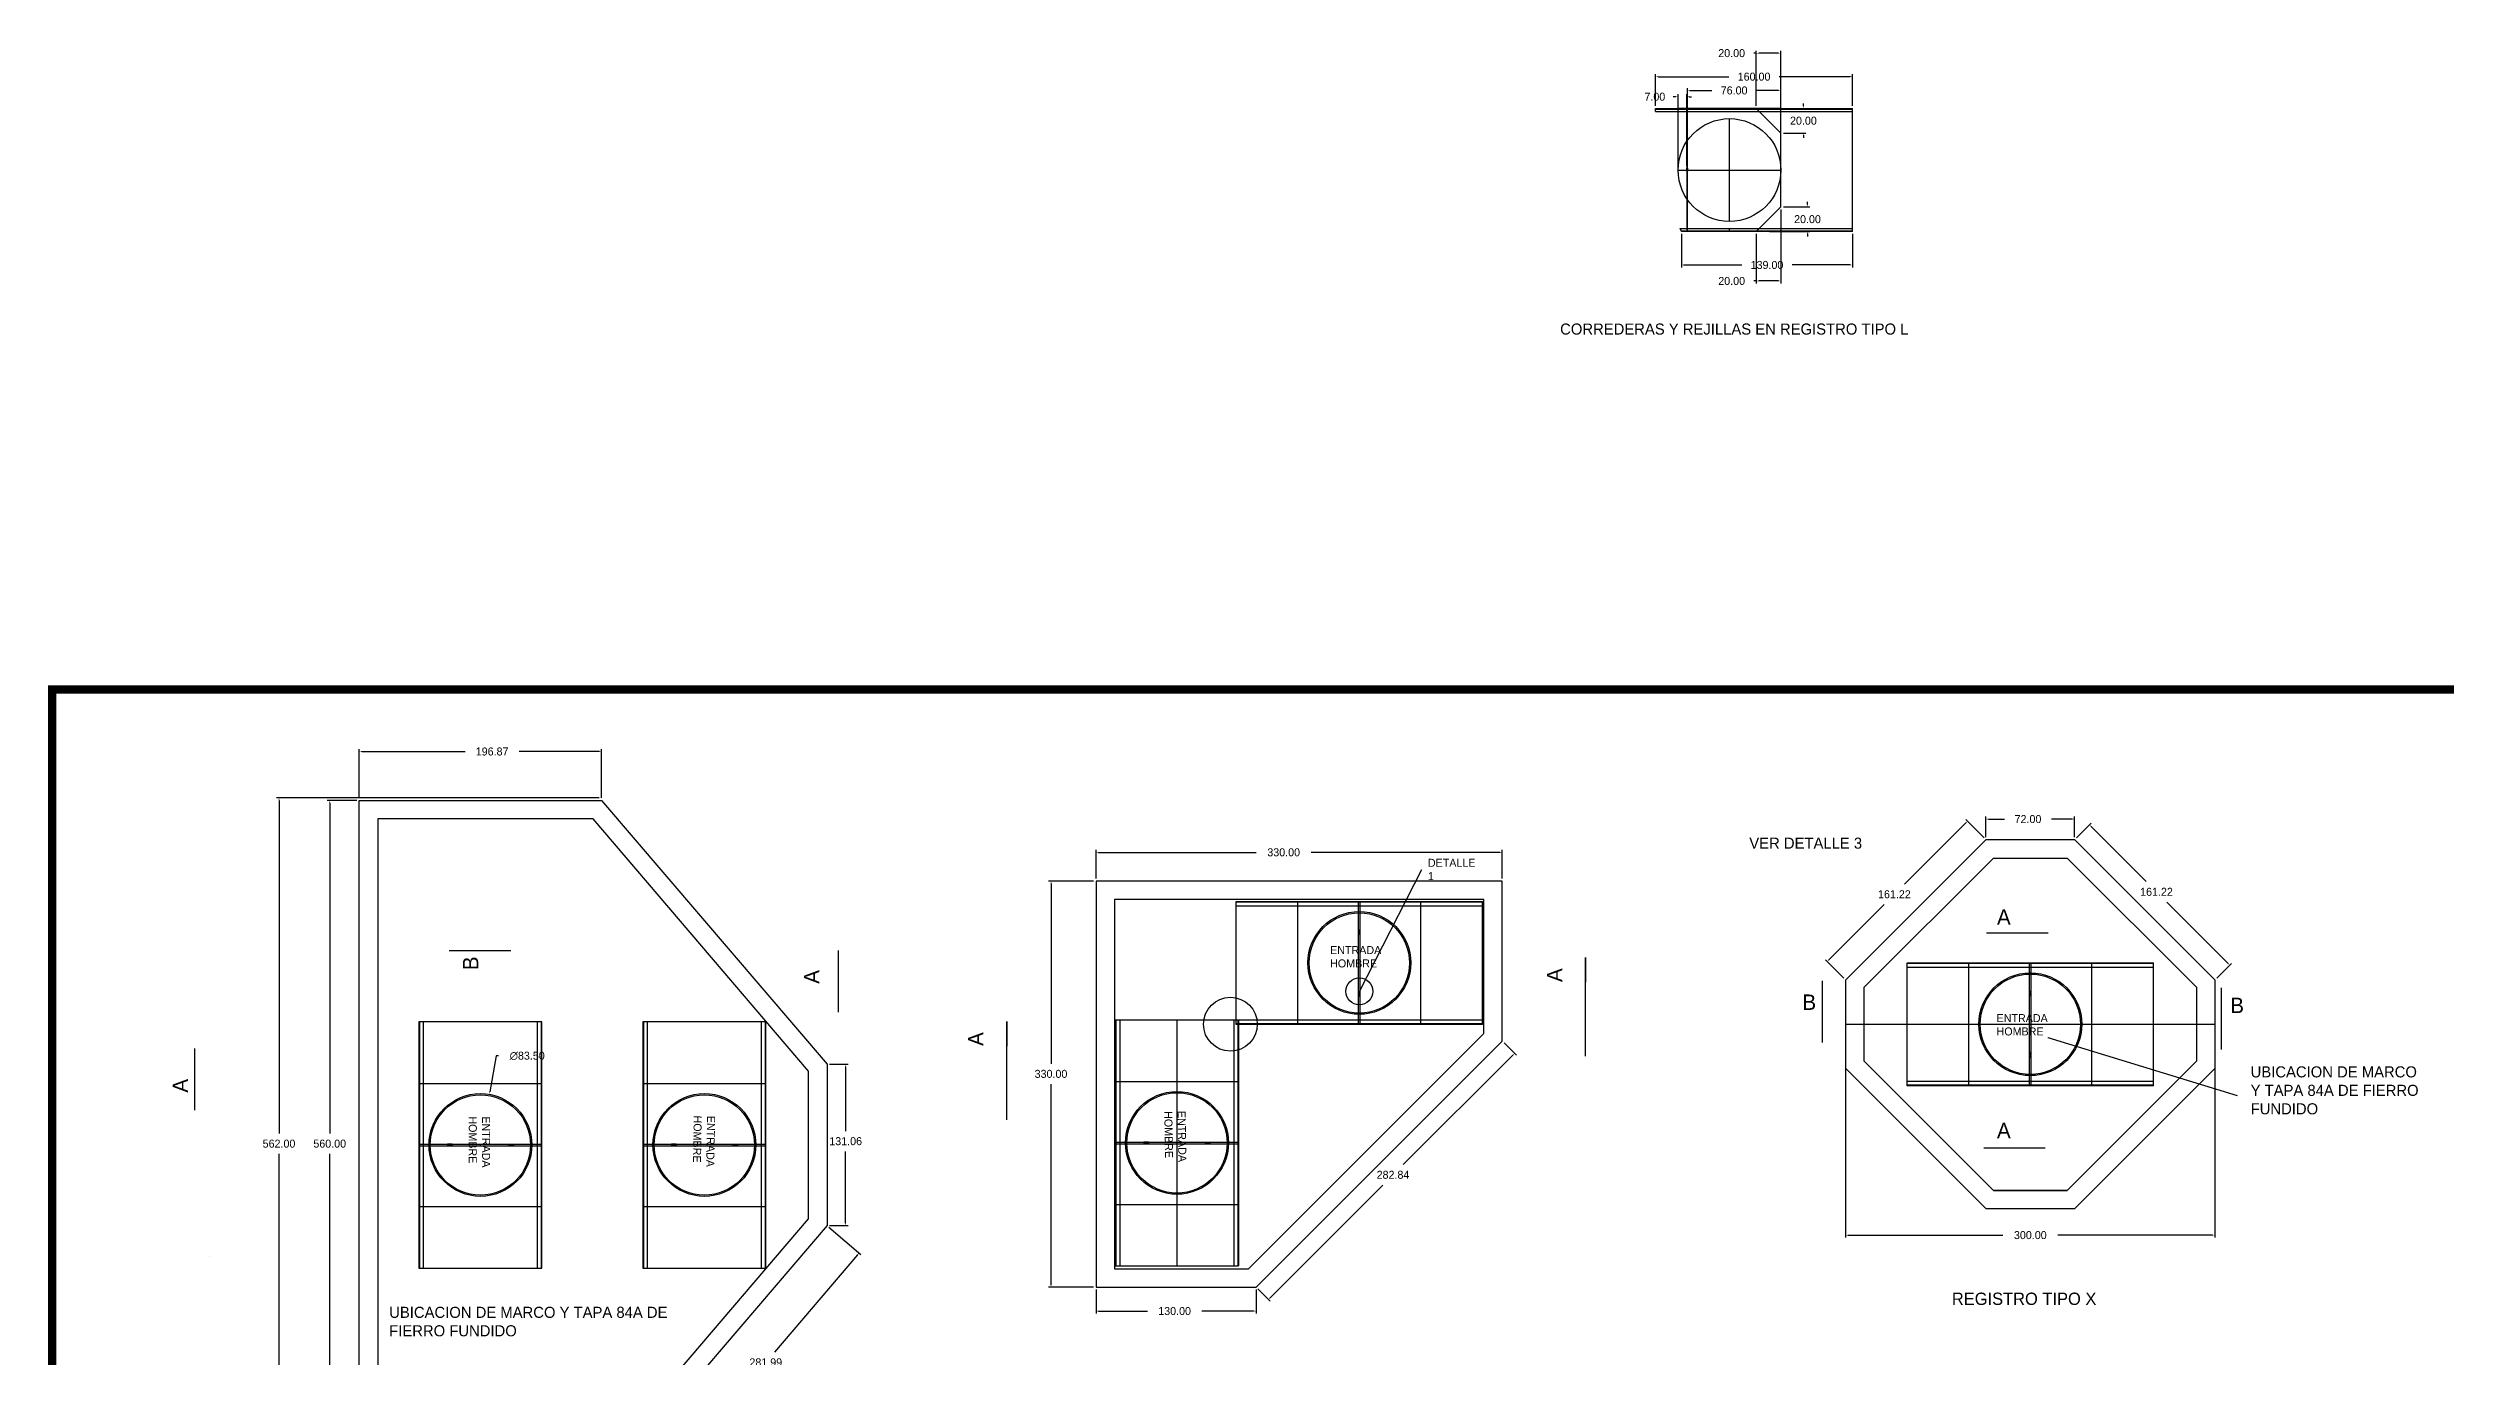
# Model space of a CAD drawing. Header units: centimetres. Extents: x 97 to 420531, y -2964 to 2316.
# Drawn here: x 97 to 2044, y 1253 to 2316 of the extents above; entities that cross this region are included whole.
import ezdxf

# ---------------------------------------------------------------- set-up
doc = ezdxf.new("R2010")
doc.units = ezdxf.units.CM
doc.header["$LTSCALE"] = 10
doc.header["$MEASUREMENT"] = 0
doc.layers.get('0').update_dxf_attribs({"linetype": 'CONTINUOUS'})
doc.layers.get('DEFPOINTS').update_dxf_attribs({"color": 2, "linetype": 'CONTINUOUS'})
for name, color, linetype in [('acero', 7, 'CONTINUOUS'), ('Dimensiones', 7, 'CONTINUOUS'), ('Ductos', 30, 'CONTINUOUS'), ('MARCO', 7, 'CONTINUOUS'), ('MUROS', 3, 'CONTINUOUS'), ('REGISTRO', 1, 'CONTINUOUS'), ('TEXTOS', 7, 'CONTINUOUS')]:
    doc.layers.add(name, color=color, linetype=linetype)
doc.styles.get("Standard").update_dxf_attribs({"font": ''})
doc.styles.get('Standard').set_extended_font_data('Zurich Ex BT')
doc.dimstyles.get("Standard").update_dxf_attribs({"dimtxt": 6.5, "dimasz": 2, "dimexe": 2, "dimexo": 2, "dimgap": 5, "dimtad": 0, "dimtih": 1, "dimtoh": 1, "dimzin": 0, "dimdsep": 46, "dimtxsty": 'Standard', "dimcen": 0.09, "dimclrt": 256, "dimadec": 0, "dimazin": 0, "dimtfac": 1, "dimtofl": 0, "dimtmove": 0, "dimatfit": 3, "dimfxl": 0, "dimtolj": 1, "dimtzin": 0, "dimarcsym": 0})

# ---------------------------------------------------------------- blocks, each defined once
blk = doc.blocks.new('*D2')
at = {"layer": 'DEFPOINTS', "color": 0}
for p in [(1562.5, 2292.8), (1402.5, 2267), (1562.5, 2267)]:
    blk.add_point(p, dxfattribs=at)
at = {"layer": 'Dimensiones', "color": 0, "lineweight": -2}
for p, q in [((1402.5, 2269), (1402.5, 2294.8)), ((1404.5, 2292.8), (1462.1, 2292.8)), ((1560.5, 2292.8), (1503, 2292.8)), ((1562.5, 2269), (1562.5, 2294.8))]:
    blk.add_line(p, q, dxfattribs=at)
at = {"layer": 'Dimensiones', "color": 0}
for points in [[(1404.5, 2293.1), (1404.5, 2292.4), (1402.5, 2292.8)], [(1560.5, 2293.1), (1560.5, 2292.4), (1562.5, 2292.8)]]:
    blk.add_solid(points, dxfattribs=at)
at = {"layer": 'Dimensiones', "insert": (1482.5, 2292.8), "char_height": 6.5, "attachment_point": 5}
blk.add_mtext('\\A1;160.00', dxfattribs=at)
blk = doc.blocks.new('*D3')
at = {"layer": 'DEFPOINTS', "color": 0}
for p in [(1504.3, 2267), (1522.6, 2267), (1504.3, 2247)]:
    blk.add_point(p, dxfattribs=at)
at = {"layer": 'Dimensiones', "color": 0, "lineweight": -2}
for p, q in [((1506.3, 2267), (1524.6, 2267)), ((1522.6, 2269), (1522.6, 2271)), ((1506.3, 2247), (1524.6, 2247)), ((1522.6, 2245), (1522.6, 2243))]:
    blk.add_line(p, q, dxfattribs=at)
at = {"layer": 'Dimensiones', "color": 0}
for points in [[(1522.3, 2269), (1523, 2269), (1522.6, 2267)], [(1522.3, 2245), (1523, 2245), (1522.6, 2247)]]:
    blk.add_solid(points, dxfattribs=at)
at = {"layer": 'Dimensiones', "insert": (1522.6, 2257), "char_height": 6.5, "attachment_point": 5}
blk.add_mtext('\\A1;20.00', dxfattribs=at)
blk = doc.blocks.new('*D4')
at = {"layer": 'DEFPOINTS', "color": 0}
for p in [(1504.3, 2187), (1493, 2167), (1525.9, 2167)]:
    blk.add_point(p, dxfattribs=at)
at = {"layer": 'Dimensiones', "color": 0, "lineweight": -2}
for p, q in [((1506.3, 2187), (1527.9, 2187)), ((1525.9, 2189), (1525.9, 2191)), ((1495, 2167), (1527.9, 2167)), ((1525.9, 2165), (1525.9, 2163))]:
    blk.add_line(p, q, dxfattribs=at)
at = {"layer": 'Dimensiones', "color": 0}
for points in [[(1525.5, 2189), (1526.2, 2189), (1525.9, 2187)], [(1525.5, 2165), (1526.2, 2165), (1525.9, 2167)]]:
    blk.add_solid(points, dxfattribs=at)
at = {"layer": 'Dimensiones', "insert": (1525.9, 2177), "char_height": 6.5, "attachment_point": 5}
blk.add_mtext('\\A1;20.00', dxfattribs=at)
blk = doc.blocks.new('*D5')
at = {"layer": 'DEFPOINTS', "color": 0}
for p in [(1423.5, 2167), (1562.5, 2167), (1562.5, 2139.8)]:
    blk.add_point(p, dxfattribs=at)
at = {"layer": 'Dimensiones', "color": 0, "lineweight": -2}
for p, q in [((1423.5, 2165), (1423.5, 2137.8)), ((1562.5, 2165), (1562.5, 2137.8)), ((1425.5, 2139.8), (1472.6, 2139.8)), ((1560.5, 2139.8), (1513.5, 2139.8))]:
    blk.add_line(p, q, dxfattribs=at)
at = {"layer": 'Dimensiones', "color": 0}
for points in [[(1425.5, 2140.1), (1425.5, 2139.5), (1423.5, 2139.8)], [(1560.5, 2140.1), (1560.5, 2139.5), (1562.5, 2139.8)]]:
    blk.add_solid(points, dxfattribs=at)
at = {"layer": 'Dimensiones', "insert": (1493, 2139.8), "char_height": 6.5, "attachment_point": 5}
blk.add_mtext('\\A1;139.00', dxfattribs=at)
blk = doc.blocks.new('*D6')
at = {"layer": 'DEFPOINTS', "color": 0}
for p in [(1504.3, 2187), (1484.3, 2167), (1484.3, 2126.8)]:
    blk.add_point(p, dxfattribs=at)
at = {"layer": 'Dimensiones', "color": 0, "lineweight": -2}
for p, q in [((1504.3, 2185), (1504.3, 2124.8)), ((1484.3, 2165), (1484.3, 2124.8)), ((1484.3, 2126.8), (1482.3, 2126.8)), ((1502.3, 2126.8), (1486.3, 2126.8))]:
    blk.add_line(p, q, dxfattribs=at)
at = {"layer": 'Dimensiones', "color": 0}
for points in [[(1486.3, 2127.1), (1486.3, 2126.5), (1484.3, 2126.8)], [(1502.3, 2127.1), (1502.3, 2126.5), (1504.3, 2126.8)]]:
    blk.add_solid(points, dxfattribs=at)
at = {"layer": 'Dimensiones', "insert": (1464.3, 2126.8), "char_height": 6.5, "attachment_point": 5}
blk.add_mtext('\\A1;20.00', dxfattribs=at)
blk = doc.blocks.new('*D7')
at = {"layer": 'DEFPOINTS', "color": 0}
for p in [(1428.3, 2281.6), (1428.3, 2217), (1504.3, 2217)]:
    blk.add_point(p, dxfattribs=at)
at = {"layer": 'Dimensiones', "color": 0, "lineweight": -2}
for p, q in [((1428.3, 2219), (1428.3, 2283.6)), ((1430.3, 2281.6), (1448.3, 2281.6)), ((1502.3, 2281.6), (1484.3, 2281.6)), ((1504.3, 2219), (1504.3, 2283.6))]:
    blk.add_line(p, q, dxfattribs=at)
at = {"layer": 'Dimensiones', "color": 0}
for points in [[(1430.3, 2281.9), (1430.3, 2281.3), (1428.3, 2281.6)], [(1502.3, 2281.9), (1502.3, 2281.3), (1504.3, 2281.6)]]:
    blk.add_solid(points, dxfattribs=at)
at = {"layer": 'Dimensiones', "insert": (1466.3, 2281.6), "char_height": 6.5, "attachment_point": 5}
blk.add_mtext('\\A1;76.00', dxfattribs=at)
blk = doc.blocks.new('*D8')
at = {"layer": 'DEFPOINTS', "color": 0}
for p in [(1420.8, 2276.5), (1420.8, 2217), (1427.8, 2218.5)]:
    blk.add_point(p, dxfattribs=at)
at = {"layer": 'Dimensiones', "color": 0, "lineweight": -2}
for p, q in [((1420.8, 2219), (1420.8, 2278.5)), ((1427.8, 2220.5), (1427.8, 2278.5)), ((1418.8, 2276.5), (1416.8, 2276.5)), ((1429.8, 2276.5), (1431.8, 2276.5))]:
    blk.add_line(p, q, dxfattribs=at)
at = {"layer": 'Dimensiones', "color": 0}
for points in [[(1418.8, 2276.8), (1418.8, 2276.1), (1420.8, 2276.5)], [(1429.8, 2276.8), (1429.8, 2276.1), (1427.8, 2276.5)]]:
    blk.add_solid(points, dxfattribs=at)
at = {"layer": 'Dimensiones', "insert": (1401.9, 2276.5), "char_height": 6.5, "attachment_point": 5}
blk.add_mtext('\\A1;7.00', dxfattribs=at)
blk = doc.blocks.new('*D9')
at = {"layer": 'DEFPOINTS', "color": 0}
for p in [(1484.3, 2311.9), (1484.3, 2267), (1504.3, 2247)]:
    blk.add_point(p, dxfattribs=at)
at = {"layer": 'Dimensiones', "color": 0, "lineweight": -2}
for p, q in [((1484.3, 2311.9), (1482.3, 2311.9)), ((1484.3, 2269), (1484.3, 2313.9)), ((1502.3, 2311.9), (1486.3, 2311.9)), ((1504.3, 2249), (1504.3, 2313.9))]:
    blk.add_line(p, q, dxfattribs=at)
at = {"layer": 'Dimensiones', "color": 0}
for points in [[(1486.3, 2312.2), (1486.3, 2311.6), (1484.3, 2311.9)], [(1502.3, 2312.2), (1502.3, 2311.6), (1504.3, 2311.9)]]:
    blk.add_solid(points, dxfattribs=at)
at = {"layer": 'Dimensiones', "insert": (1464.3, 2311.9), "char_height": 6.5, "attachment_point": 5}
blk.add_mtext('\\A1;20.00', dxfattribs=at)
blk = doc.blocks.new('*D20')
at = {"layer": 'DEFPOINTS', "color": 0}
for p in [(546.3, 1744.5), (349.5, 1704.8), (546.3, 1704.8)]:
    blk.add_point(p, dxfattribs=at)
at = {"layer": 'Dimensiones', "color": 0, "lineweight": -2}
for p, q in [((349.5, 1706.8), (349.5, 1746.5)), ((351.5, 1744.5), (435.6, 1744.5)), ((544.3, 1744.5), (479.3, 1744.5)), ((546.3, 1706.8), (546.3, 1746.5))]:
    blk.add_line(p, q, dxfattribs=at)
at = {"layer": 'Dimensiones', "color": 0}
for points in [[(351.5, 1744.9), (351.5, 1744.2), (349.5, 1744.5)], [(544.3, 1744.9), (544.3, 1744.2), (546.3, 1744.5)]]:
    blk.add_solid(points, dxfattribs=at)
at = {"layer": 'Dimensiones', "insert": (457.4, 1744.5), "char_height": 6.5, "attachment_point": 5}
blk.add_mtext('\\A1;196.87', dxfattribs=at)
blk = doc.blocks.new('*D21')
at = {"layer": 'DEFPOINTS', "color": 0}
for p in [(349.5, 1704.8), (325.5, 1144.8), (349.5, 1144.8)]:
    blk.add_point(p, dxfattribs=at)
at = {"layer": 'Dimensiones', "color": 0, "lineweight": -2}
for p, q in [((347.5, 1704.8), (323.5, 1704.8)), ((325.5, 1702.8), (325.5, 1434.3)), ((325.5, 1146.8), (325.5, 1417.6)), ((347.5, 1144.8), (323.5, 1144.8))]:
    blk.add_line(p, q, dxfattribs=at)
at = {"layer": 'Dimensiones', "color": 0}
for points in [[(325.2, 1702.8), (325.9, 1702.8), (325.5, 1704.8)], [(325.2, 1146.8), (325.9, 1146.8), (325.5, 1144.8)]]:
    blk.add_solid(points, dxfattribs=at)
at = {"layer": 'Dimensiones', "insert": (325.5, 1425.9), "char_height": 6.5, "attachment_point": 5}
blk.add_mtext('\\A1;560.00', dxfattribs=at)
blk = doc.blocks.new('*D23')
at = {"layer": 'DEFPOINTS', "color": 0}
for p in [(729.5, 1359.3), (546.4, 1144.8), (572.4, 1122.6)]:
    blk.add_point(p, dxfattribs=at)
at = {"layer": 'Dimensiones', "color": 0, "lineweight": -2}
for p, q in [((731, 1358), (757, 1335.8)), ((754.2, 1335.6), (686.8, 1256.5)), ((573.7, 1124.1), (672.6, 1239.9)), ((547.9, 1143.5), (574, 1121.3))]:
    blk.add_line(p, q, dxfattribs=at)
at = {"layer": 'Dimensiones', "color": 0}
for points in [[(754, 1335.8), (754.5, 1335.3), (755.5, 1337.1)], [(573.5, 1124.3), (574, 1123.9), (572.4, 1122.6)]]:
    blk.add_solid(points, dxfattribs=at)
at = {"layer": 'Dimensiones', "insert": (679.7, 1248.2), "char_height": 6.5, "attachment_point": 5}
blk.add_mtext('\\A1;281.99', dxfattribs=at)
blk = doc.blocks.new('*D24')
at = {"layer": 'DEFPOINTS', "color": 0}
for p in [(729.5, 1490.4), (729.5, 1359.3), (744.6, 1359.3)]:
    blk.add_point(p, dxfattribs=at)
at = {"layer": 'Dimensiones', "color": 0, "lineweight": -2}
for p, q in [((731.5, 1490.4), (746.6, 1490.4)), ((744.6, 1488.4), (744.6, 1436.2)), ((744.6, 1361.3), (744.6, 1419.6)), ((731.5, 1359.3), (746.6, 1359.3))]:
    blk.add_line(p, q, dxfattribs=at)
at = {"layer": 'Dimensiones', "color": 0}
for points in [[(744.3, 1488.4), (744.9, 1488.4), (744.6, 1490.4)], [(744.3, 1361.3), (744.9, 1361.3), (744.6, 1359.3)]]:
    blk.add_solid(points, dxfattribs=at)
at = {"layer": 'Dimensiones', "insert": (744.6, 1427.9), "char_height": 6.5, "attachment_point": 5}
blk.add_mtext('\\A1;131.06', dxfattribs=at)
blk = doc.blocks.new('*D25')
at = {"layer": 'DEFPOINTS', "color": 0}
for p in [(1278, 1662.6), (948, 1639.3), (1278, 1639.3)]:
    blk.add_point(p, dxfattribs=at)
at = {"layer": 'Dimensiones', "color": 0, "lineweight": -2}
for p, q in [((948, 1641.3), (948, 1664.6)), ((950, 1662.6), (1078, 1662.6)), ((1276, 1662.6), (1122.8, 1662.6)), ((1278, 1641.3), (1278, 1664.6))]:
    blk.add_line(p, q, dxfattribs=at)
at = {"layer": 'Dimensiones', "color": 0}
for points in [[(950, 1662.9), (950, 1662.2), (948, 1662.6)], [(1276, 1662.9), (1276, 1662.2), (1278, 1662.6)]]:
    blk.add_solid(points, dxfattribs=at)
at = {"layer": 'Dimensiones', "insert": (1100.4, 1662.6), "char_height": 6.5, "attachment_point": 5}
blk.add_mtext('\\A1;330.00', dxfattribs=at)
blk = doc.blocks.new('*D26')
at = {"layer": 'DEFPOINTS', "color": 0}
for p in [(948, 1639.3), (911.4, 1309.3), (948, 1309.3)]:
    blk.add_point(p, dxfattribs=at)
at = {"layer": 'Dimensiones', "color": 0, "lineweight": -2}
for p, q in [((946, 1639.3), (909.4, 1639.3)), ((911.4, 1637.3), (911.4, 1490.9)), ((911.4, 1311.3), (911.4, 1474.3)), ((946, 1309.3), (909.4, 1309.3))]:
    blk.add_line(p, q, dxfattribs=at)
at = {"layer": 'Dimensiones', "color": 0}
for points in [[(911.1, 1637.3), (911.7, 1637.3), (911.4, 1639.3)], [(911.1, 1311.3), (911.7, 1311.3), (911.4, 1309.3)]]:
    blk.add_solid(points, dxfattribs=at)
at = {"layer": 'Dimensiones', "insert": (911.4, 1482.6), "char_height": 6.5, "attachment_point": 5}
blk.add_mtext('\\A1;330.00', dxfattribs=at)
blk = doc.blocks.new('*D27')
at = {"layer": 'DEFPOINTS', "color": 0}
for p in [(1278, 1509.3), (1078, 1309.3), (1088, 1299.3)]:
    blk.add_point(p, dxfattribs=at)
at = {"layer": 'Dimensiones', "color": 0, "lineweight": -2}
for p, q in [((1279.4, 1507.9), (1289.4, 1497.9)), ((1286.5, 1497.9), (1197.5, 1408.9)), ((1089.4, 1300.7), (1180.9, 1392.3)), ((1079.4, 1307.9), (1089.4, 1297.9))]:
    blk.add_line(p, q, dxfattribs=at)
at = {"layer": 'Dimensiones', "color": 0}
for points in [[(1286.3, 1498.1), (1286.8, 1497.7), (1288, 1499.3)], [(1089.1, 1301), (1089.6, 1300.5), (1088, 1299.3)]]:
    blk.add_solid(points, dxfattribs=at)
at = {"layer": 'Dimensiones', "insert": (1189.2, 1400.6), "char_height": 6.5, "attachment_point": 5}
blk.add_mtext('\\A1;282.84', dxfattribs=at)
blk = doc.blocks.new('*D28')
at = {"layer": 'DEFPOINTS', "color": 0}
for p in [(948, 1309.3), (1078, 1309.3), (948, 1289.9)]:
    blk.add_point(p, dxfattribs=at)
at = {"layer": 'Dimensiones', "color": 0, "lineweight": -2}
for p, q in [((948, 1307.3), (948, 1287.9)), ((1078, 1307.3), (1078, 1287.9)), ((950, 1289.9), (989.9, 1289.9)), ((1076, 1289.9), (1033.8, 1289.9))]:
    blk.add_line(p, q, dxfattribs=at)
at = {"layer": 'Dimensiones', "color": 0}
for points in [[(950, 1290.3), (950, 1289.6), (948, 1289.9)], [(1076, 1290.3), (1076, 1289.6), (1078, 1289.9)]]:
    blk.add_solid(points, dxfattribs=at)
at = {"layer": 'Dimensiones', "insert": (1011.8, 1289.9), "char_height": 6.5, "attachment_point": 5}
blk.add_mtext('\\A1;130.00', dxfattribs=at)
blk = doc.blocks.new('*D29')
at = {"layer": 'DEFPOINTS', "color": 0}
for p in [(1742.9, 1689.6), (1670.9, 1673), (1742.9, 1673)]:
    blk.add_point(p, dxfattribs=at)
at = {"layer": 'Dimensiones', "color": 0, "lineweight": -2}
for p, q in [((1670.9, 1675), (1670.9, 1691.6)), ((1672.9, 1689.6), (1685.9, 1689.6)), ((1740.9, 1689.6), (1724, 1689.6)), ((1742.9, 1675), (1742.9, 1691.6))]:
    blk.add_line(p, q, dxfattribs=at)
at = {"layer": 'Dimensiones', "color": 0}
for points in [[(1672.9, 1690), (1672.9, 1689.3), (1670.9, 1689.6)], [(1740.9, 1690), (1740.9, 1689.3), (1742.9, 1689.6)]]:
    blk.add_solid(points, dxfattribs=at)
at = {"layer": 'Dimensiones', "insert": (1705, 1689.6), "char_height": 6.5, "attachment_point": 5}
blk.add_mtext('\\A1;72.00', dxfattribs=at)
blk = doc.blocks.new('*D30')
at = {"layer": 'DEFPOINTS', "color": 0}
for p in [(1742.9, 1673), (1856.9, 1559), (1868.9, 1571)]:
    blk.add_point(p, dxfattribs=at)
at = {"layer": 'Dimensiones', "color": 0, "lineweight": -2}
for p, q in [((1744.3, 1674.4), (1756.3, 1686.4)), ((1756.3, 1683.5), (1801.1, 1638.8)), ((1867.5, 1572.4), (1817.7, 1622.2)), ((1858.3, 1560.4), (1870.3, 1572.4))]:
    blk.add_line(p, q, dxfattribs=at)
at = {"layer": 'Dimensiones', "color": 0}
for points in [[(1756.6, 1683.8), (1756.1, 1683.3), (1754.9, 1685)], [(1867.7, 1572.6), (1867.3, 1572.1), (1868.9, 1571)]]:
    blk.add_solid(points, dxfattribs=at)
at = {"layer": 'Dimensiones', "insert": (1809.4, 1630.5), "char_height": 6.5, "attachment_point": 5}
blk.add_mtext('\\A1;161.22', dxfattribs=at)
blk = doc.blocks.new('*D31')
at = {"layer": 'DEFPOINTS', "color": 0}
for p in [(1670.9, 1673), (1541.9, 1573.9), (1556.9, 1559)]:
    blk.add_point(p, dxfattribs=at)
at = {"layer": 'Dimensiones', "color": 0, "lineweight": -2}
for p, q in [((1654.5, 1686.5), (1604.8, 1636.8)), ((1669.5, 1674.4), (1654.5, 1689.4)), ((1543.3, 1575.4), (1588.2, 1620.2)), ((1555.5, 1560.4), (1540.5, 1575.4))]:
    blk.add_line(p, q, dxfattribs=at)
at = {"layer": 'Dimensiones', "color": 0}
for points in [[(1654.3, 1686.8), (1654.8, 1686.3), (1655.9, 1687.9)], [(1543.1, 1575.6), (1543.6, 1575.1), (1541.9, 1573.9)]]:
    blk.add_solid(points, dxfattribs=at)
at = {"layer": 'Dimensiones', "insert": (1596.5, 1628.5), "char_height": 6.5, "attachment_point": 5}
blk.add_mtext('\\A1;161.22', dxfattribs=at)
blk = doc.blocks.new('*D37')
at = {"layer": 'acero', "color": 0, "lineweight": -2}
for p, q in [((460.6, 1497.2), (455.5, 1467.9)), ((462.6, 1497.2), (460.6, 1497.2)), ((447.8, 1424.8), (448, 1424.8)), ((447.9, 1424.8), (447.9, 1424.9))]:
    blk.add_line(p, q, dxfattribs=at)
at = {"layer": 'acero', "color": 0}
blk.add_solid([(455.1, 1468), (455.8, 1467.9), (455.1, 1466)], dxfattribs=at)
at = {"layer": 'DEFPOINTS', "color": 0}
for p in [(455.1, 1466), (440.7, 1383.7)]:
    blk.add_point(p, dxfattribs=at)
at = {"layer": 'acero', "insert": (485.9, 1497.2), "char_height": 6.5, "attachment_point": 5}
blk.add_mtext('\\A1;∅83.50', dxfattribs=at)
blk = doc.blocks.new('*D38')
at = {"layer": 'DEFPOINTS', "color": 0}
for p in [(546.3, 1706.8), (284.3, 1144.8), (546.4, 1144.8)]:
    blk.add_point(p, dxfattribs=at)
at = {"layer": 'Dimensiones', "color": 0, "lineweight": -2}
for p, q in [((544.3, 1706.8), (282.3, 1706.8)), ((284.3, 1704.8), (284.3, 1434.2)), ((284.3, 1146.8), (284.3, 1417.6)), ((544.4, 1144.8), (282.3, 1144.8))]:
    blk.add_line(p, q, dxfattribs=at)
at = {"layer": 'Dimensiones', "color": 0}
for points in [[(284, 1704.8), (284.7, 1704.8), (284.3, 1706.8)], [(284, 1146.8), (284.7, 1146.8), (284.3, 1144.8)]]:
    blk.add_solid(points, dxfattribs=at)
at = {"layer": 'Dimensiones', "insert": (284.3, 1425.9), "char_height": 6.5, "attachment_point": 5}
blk.add_mtext('\\A1;562.00', dxfattribs=at)
blk = doc.blocks.new('*D42')
at = {"layer": 'DEFPOINTS', "color": 0}
for p in [(1556.9, 1523), (1856.9, 1523), (1856.9, 1351.6)]:
    blk.add_point(p, dxfattribs=at)
at = {"layer": 'Dimensiones', "color": 0, "lineweight": -2}
for p, q in [((1556.9, 1521), (1556.9, 1349.6)), ((1856.9, 1521), (1856.9, 1349.6)), ((1558.9, 1351.6), (1684.5, 1351.6)), ((1854.9, 1351.6), (1729.3, 1351.6))]:
    blk.add_line(p, q, dxfattribs=at)
at = {"layer": 'Dimensiones', "color": 0}
for points in [[(1558.9, 1351.9), (1558.9, 1351.2), (1556.9, 1351.6)], [(1854.9, 1351.9), (1854.9, 1351.2), (1856.9, 1351.6)]]:
    blk.add_solid(points, dxfattribs=at)
at = {"layer": 'Dimensiones', "insert": (1706.9, 1351.6), "char_height": 6.5, "attachment_point": 5}
blk.add_mtext('\\A1;300.00', dxfattribs=at)
blk = doc.blocks.new('Marco y Logo')
at = {"layer": 'MARCO', "linetype": 'Continuous', "const_width": 6.79}
blk.add_lwpolyline([(2719.4, 100), (2719.4, 1794.9), (100, 1794.9), (100, 100)], close=True, dxfattribs=at)
blk = doc.blocks.new('Marco y LogoS')
at = {"layer": 'MARCO', "linetype": 'Continuous', "const_width": 6.79}
blk.add_lwpolyline([(2719.4, 100), (2719.4, 1794.9), (100, 1794.9), (100, 100)], close=True, dxfattribs=at)
at = {"layer": 'Dimensiones'}
blk.add_blockref('Marco y Logo', (0, 0), dxfattribs=at)

msp = doc.modelspace()

# ---------------------------------------------------------------- linework, layer by layer
for p, q in [((1427.787, 2266.953), (1420.787, 2266.953)), ((1427.787, 2266.953), (1427.787, 2166.953)), ((1504.287, 2266.953), (1428.287, 2266.953)), ((1428.287, 2266.953), (1428.287, 2166.953)), ((1420.787, 2216.953), (1427.787, 2216.953)), ((1345.701, 1497.098), (1345.701, 1577.125)), ((1345.701, 1577.125), (1345.701, 1557.118)), ((875.508, 1445.195), (875.508, 1525.223)), ((875.508, 1525.223), (875.508, 1505.216))]:
    msp.add_line(p, q)
at = {"layer": 'acero'}
for p, q in [((1061.861, 1522.761), (1061.861, 1622.761)), ((1061.861, 1622.761), (1261.861, 1622.761)), ((1061.861, 1622.331), (1261.861, 1622.331)), ((1061.861, 1619.181), (1261.861, 1619.181)), ((1111.861, 1522.761), (1111.861, 1622.761)), ((1161.231, 1522.761), (1161.231, 1622.761)), ((1162.491, 1522.761), (1162.491, 1622.761)), ((1211.861, 1522.761), (1211.861, 1622.761)), ((1261.861, 1522.761), (1261.861, 1622.761)), ((1161.231, 1599.666), (1162.491, 1599.666)), ((1161.546, 1599.666), (1162.176, 1599.666)), ((1161.861, 1595.856), (1161.861, 1599.666)), ((1162.491, 1595.856), (1161.231, 1595.856)), ((1162.176, 1595.856), (1161.546, 1595.856)), ((1606.915, 1472.962), (1606.915, 1572.962)), ((1606.915, 1572.962), (1806.915, 1572.962)), ((1606.915, 1572.532), (1806.915, 1572.532)), ((1606.915, 1569.382), (1806.915, 1569.382)), ((1656.915, 1472.962), (1656.915, 1572.962)), ((1706.285, 1472.962), (1706.285, 1572.962)), ((1707.545, 1472.962), (1707.545, 1572.962)), ((1756.915, 1472.962), (1756.915, 1572.962)), ((1806.915, 1472.962), (1806.915, 1572.962)), ((1162.491, 1549.666), (1161.231, 1549.666)), ((1161.231, 1545.856), (1162.491, 1545.856)), ((1161.861, 1545.856), (1161.861, 1549.666)), ((1706.285, 1549.867), (1707.545, 1549.867)), ((1707.545, 1546.057), (1706.285, 1546.057)), ((1706.6, 1549.867), (1707.23, 1549.867)), ((1707.23, 1546.057), (1706.6, 1546.057)), ((1706.915, 1546.057), (1706.915, 1549.867)), ((497.905, 1524.846), (397.905, 1524.846)), ((397.905, 1524.846), (397.905, 1424.846)), ((398.335, 1524.846), (398.335, 1324.846)), ((401.485, 1524.846), (401.485, 1324.846)), ((494.325, 1324.846), (494.325, 1524.846)), ((497.405, 1524.846), (497.905, 1524.846)), ((497.475, 1324.846), (497.475, 1524.846)), ((497.905, 1424.846), (497.905, 1524.846)), ((580.259, 1524.846), (580.259, 1324.846)), ((583.409, 1524.846), (583.409, 1324.846)), ((676.249, 1324.846), (676.249, 1524.846)), ((679.399, 1324.846), (679.399, 1524.846)), ((963.733, 1526.545), (1063.733, 1526.545)), ((963.733, 1326.545), (963.733, 1526.545)), ((964.163, 1526.545), (964.163, 1326.545)), ((967.313, 1526.545), (967.313, 1326.545)), ((1013.733, 1526.545), (1013.733, 1326.545)), ((1060.153, 1326.545), (1060.153, 1526.545)), ((1261.861, 1526.341), (1061.861, 1526.341)), ((1261.861, 1523.191), (1061.861, 1523.191)), ((1261.861, 1522.761), (1061.861, 1522.761)), ((1063.303, 1326.545), (1063.303, 1526.545)), ((1063.733, 1526.545), (1063.733, 1326.545)), ((1556.915, 1522.962), (1856.915, 1522.962)), ((1606.915, 1522.962), (1806.915, 1522.962)), ((1707.545, 1499.867), (1706.285, 1499.867)), ((1707.23, 1499.867), (1706.6, 1499.867)), ((1706.915, 1499.867), (1706.915, 1496.057)), ((1706.285, 1496.057), (1707.545, 1496.057)), ((1706.6, 1496.057), (1707.23, 1496.057)), ((397.905, 1474.846), (497.905, 1474.846)), ((579.829, 1474.846), (679.829, 1474.846)), ((963.733, 1476.545), (1063.733, 1476.545)), ((1806.915, 1476.542), (1606.915, 1476.542)), ((1806.915, 1473.392), (1606.915, 1473.392)), ((1806.915, 1472.962), (1606.915, 1472.962)), ((397.905, 1425.476), (497.905, 1425.476)), ((397.905, 1424.846), (397.905, 1324.846)), ((397.905, 1424.216), (497.905, 1424.216)), ((424.9, 1425.476), (421.09, 1425.476)), ((421.09, 1424.846), (421.09, 1425.476)), ((421.09, 1424.846), (421.09, 1424.216)), ((421.09, 1424.846), (424.9, 1424.846)), ((424.9, 1424.846), (424.9, 1425.476)), ((424.9, 1424.846), (424.9, 1424.216)), ((470.91, 1424.846), (470.91, 1425.476)), ((470.91, 1424.846), (470.91, 1424.216)), ((470.91, 1424.846), (474.72, 1424.846)), ((474.72, 1424.846), (474.72, 1425.476)), ((474.72, 1424.846), (474.72, 1424.216)), ((497.905, 1324.846), (497.905, 1424.846)), ((579.829, 1425.476), (679.829, 1425.476)), ((579.829, 1424.216), (679.829, 1424.216)), ((606.824, 1425.476), (603.014, 1425.476)), ((603.014, 1424.846), (603.014, 1425.476)), ((603.014, 1424.846), (603.014, 1424.216)), ((603.014, 1424.846), (606.824, 1424.846)), ((606.824, 1424.846), (606.824, 1425.476)), ((606.824, 1424.846), (606.824, 1424.216)), ((652.834, 1425.476), (652.834, 1424.216)), ((652.834, 1424.846), (656.644, 1424.846)), ((656.644, 1425.476), (656.644, 1424.216)), ((963.733, 1427.175), (1063.733, 1427.175)), ((963.733, 1425.915), (1063.733, 1425.915)), ((990.728, 1427.175), (986.918, 1427.175)), ((986.918, 1426.545), (986.918, 1427.175)), ((986.918, 1426.545), (986.918, 1425.915)), ((986.918, 1426.545), (990.728, 1426.545)), ((990.728, 1426.545), (990.728, 1427.175)), ((990.728, 1426.545), (990.728, 1425.915)), ((1036.738, 1427.175), (1036.738, 1425.915)), ((1040.638, 1426.545), (1036.828, 1426.545)), ((1040.548, 1427.175), (1040.548, 1425.915)), ((397.905, 1374.846), (497.905, 1374.846)), ((579.829, 1374.846), (679.829, 1374.846)), ((963.733, 1376.545), (1063.733, 1376.545)), ((397.905, 1324.846), (497.905, 1324.846)), ((963.733, 1326.545), (1063.733, 1326.545))]:
    msp.add_line(p, q, dxfattribs=at)
msp.add_lwpolyline([(579.829, 1524.846), (579.829, 1424.846), (579.829, 1324.846), (679.829, 1324.846), (679.829, 1424.846), (679.829, 1524.846)], close=True, dxfattribs=at)
for centre, radius in [((1161.861, 1572.761), 41.75), ((1161.861, 1572.761), 40.75), ((1706.915, 1522.962), 41.75), ((1706.915, 1522.962), 40.75), ((1057.136, 1522.971), 21.862), ((447.905, 1424.846), 41.75), ((447.905, 1424.846), 40.75), ((629.829, 1424.846), 41.75), ((629.829, 1424.846), 40.75), ((1013.733, 1426.545), 41.75), ((1013.733, 1426.545), 40.75)]:
    msp.add_circle(centre, radius, dxfattribs=at)
at = {"layer": 'Dimensiones'}
for p, q in [((1504.287, 2166.953), (1484.287, 2166.953)), ((397.905, 1524.846), (398.405, 1524.846)), ((398.405, 1524.846), (398.905, 1524.846))]:
    msp.add_line(p, q, dxfattribs=at)
at = {"layer": 'Ductos'}
for p, q in [((1504.287, 2246.953), (1484.287, 2266.953)), ((1427.787, 2218.453), (1427.711, 2218.453)), ((1427.711, 2218.453), (1427.711, 2215.953)), ((1427.711, 2215.953), (1428.363, 2215.953)), ((1427.787, 2216.953), (1427.787, 2218.453)), ((1427.787, 2218.453), (1428.287, 2218.453)), ((1427.787, 2216.953), (1427.787, 2215.953)), ((1428.287, 2218.453), (1428.363, 2218.453)), ((1428.363, 2218.453), (1428.363, 2215.953)), ((1504.287, 2186.953), (1484.287, 2166.953))]:
    msp.add_line(p, q, dxfattribs=at)
msp.add_circle((1462.537, 2216.953), 41.75, dxfattribs=at)
at = {"layer": 'MUROS'}
for p, q in [((1402.537, 2266.953), (1562.537, 2266.953)), ((1402.537, 2264.453), (1402.537, 2266.953)), ((1402.537, 2266.453), (1562.537, 2266.453)), ((1402.537, 2264.453), (1562.537, 2264.453)), ((1562.537, 2166.953), (1562.537, 2266.953)), ((1462.537, 2175.203), (1462.537, 2258.703)), ((1504.287, 2186.953), (1504.287, 2246.953)), ((1420.787, 2216.953), (1504.287, 2216.953)), ((1422.356, 2169.453), (1562.537, 2169.453)), ((1423.537, 2166.953), (1422.356, 2169.453)), ((1423.301, 2167.453), (1562.537, 2167.453)), ((1562.537, 2166.953), (1423.537, 2166.953)), ((1462.537, 2166.953), (1462.537, 2169.453)), ((227.853, 1334.274), (227.853, 1334.274))]:
    msp.add_line(p, q, dxfattribs=at)
at = {"layer": 'REGISTRO'}
for points in [[(546.388, 1704.846), (729.471, 1490.377), (729.471, 1424.846), (729.471, 1359.314), (546.388, 1144.846), (349.471, 1144.846), (349.471, 1704.846), (546.34, 1704.846)], [(947.972, 1639.311), (947.972, 1309.311), (1077.972, 1309.311), (1277.972, 1509.311), (1277.972, 1639.311), (947.972, 1639.311), (947.972, 1619.311)]]:
    msp.add_lwpolyline(points, dxfattribs=at)
for points in [[(539.471, 1159.846), (714.471, 1364.846), (714.471, 1484.846), (539.471, 1689.846), (364.471, 1689.846), (364.471, 1159.846)], [(1556.915, 1558.962), (1670.915, 1672.962), (1742.915, 1672.962), (1856.915, 1558.962), (1856.915, 1486.962), (1742.915, 1372.962), (1670.915, 1372.962), (1556.915, 1486.962)], [(1571.915, 1552.962), (1677.028, 1657.962), (1736.915, 1657.962), (1841.915, 1552.962), (1841.915, 1522.962), (1841.915, 1492.962), (1736.915, 1387.962), (1676.915, 1387.962), (1736.915, 1387.962), (1676.915, 1387.962), (1571.915, 1492.962), (1571.915, 1522.962)], [(1262.972, 1515.525), (1262.972, 1624.311), (962.972, 1624.311), (962.972, 1324.311), (1071.759, 1324.311)]]:
    msp.add_lwpolyline(points, close=True, dxfattribs=at)
at = {"layer": 'TEXTOS'}
for p, q in [((1671.439, 1597.183), (1721.439, 1597.183)), ((422.643, 1582.882), (472.643, 1582.882)), ((738.614, 1582.882), (738.614, 1532.882)), ((1537.794, 1558.16), (1537.794, 1508.16)), ((1861.908, 1552.457), (1861.908, 1502.457)), ((215.75, 1503.126), (215.75, 1453.126)), ((1669.059, 1422.422), (1719.059, 1422.422))]:
    msp.add_line(p, q, dxfattribs=at)
msp.add_circle((1161.861, 1549.666), 10.92, dxfattribs=at)

# ---------------------------------------------------------------- block references
at = {"layer": 'Dimensiones'}
msp.add_blockref('Marco y LogoS', (0, 0), dxfattribs=at)

# ---------------------------------------------------------------- texts
for s, p in [('A', (1679.808, 1603.763)), ('B', (1521.799, 1534.61)), ('B', (1869.338, 1532.03)), ('A', (1679.808, 1430.345))]:
    msp.add_text(s, height=12.5).set_placement(p)
for s, p in [('B', (446.194, 1566.887)), ('A', (723.224, 1555.844)), ('A', (1326.742, 1557.235)), ('A', (856.549, 1505.333)), ('A', (210.354, 1467.4))]:
    msp.add_text(s, height=12.5, rotation=90).set_placement(p)
at = {"layer": 'acero', "width": 264.71947, "attachment_point": 1}
for s, insert, char_height in [('VER DETALLE 3', (1478.638, 1674.573), 9), ('UBICACION DE MARCO \\PY TAPA 84A DE FIERRO \\PFUNDIDO', (1885.87, 1488.745), 9), ('REGISTRO TIPO X', (1643.166, 1304.886), 10), ('UBICACION DE MARCO Y TAPA 84A DE FIERRO FUNDIDO', (373.813, 1293.391), 9)]:
    msp.add_mtext(s, dxfattribs=dict(at, insert=insert, char_height=char_height))
at = {"layer": 'Dimensiones', "attachment_point": 1}
for s, insert, char_height, width in [('CORREDERAS Y REJILLAS EN REGISTRO TIPO L', (1324.972, 2092.259), 9, 344.86143), ('ENTRADA \\PHOMBRE', (1138.137, 1586.453), 6.5, 8.67113), ('ENTRADA \\PHOMBRE', (1679.52, 1531.181), 6.5, 8.67113)]:
    msp.add_mtext(s, dxfattribs=dict(at, insert=insert, char_height=char_height, width=width))
at = {"layer": 'Dimensiones', "char_height": 6.5, "attachment_point": 1}
for insert, width, rotation in [((455.799, 1448.096), 44.59605, 270), ((638.589, 1448.468), 8.67113, 268.919003), ((1020.705, 1452.611), 8.67113, 271.026709)]:
    msp.add_mtext('ENTRADA \\PHOMBRE', dxfattribs=dict(at, insert=insert, width=width, rotation=rotation))
at = {"layer": 'TEXTOS', "insert": (1217.535, 1657.344), "char_height": 6.5, "width": 6.39359, "attachment_point": 1}
msp.add_mtext('DETALLE 1', dxfattribs=at)

# ---------------------------------------------------------------- dimensions: what is measured, and where the dimension line sits
at = {"layer": 'acero'}
dim = msp.add_diameter_dim_2p(p1=(440.687, 1383.724), p2=(455.124, 1465.967), dimstyle='Standard', dxfattribs=at)
dim.commit()
dim.dimension.update_dxf_attribs({"geometry": '*D37', "text_midpoint": (485.862, 1497.244), "dimtype": 163})
at = {"layer": 'Dimensiones'}
for base, p1, p2, picture, middle in [((1484.287, 2311.892), (1504.287, 2246.953), (1484.287, 2266.953), '*D9', (1464.287, 2311.892)), ((1420.787, 2276.478), (1427.787, 2218.453), (1420.787, 2216.953), '*D8', (1401.882, 2276.478)), ((1428.287, 2281.6), (1504.287, 2216.953), (1428.287, 2216.953), '*D7', (1466.287, 2281.6)), ((1484.287, 2126.806), (1504.287, 2186.953), (1484.287, 2166.953), '*D6', (1464.287, 2126.806)), ((1856.915, 1351.552), (1556.915, 1522.962), (1856.915, 1522.962), '*D42', (1706.915, 1351.552))]:
    dim = msp.add_linear_dim(base=base, p1=p1, p2=p2, dimstyle='Standard', dxfattribs=at)
    dim.commit()
    dim.dimension.update_dxf_attribs({"geometry": picture, "text_midpoint": middle})
for base, p1, p2, picture, middle in [((1562.537, 2292.763), (1402.537, 2266.953), (1562.537, 2266.953), '*D2', (1482.537, 2292.763)), ((1562.537, 2139.801), (1423.537, 2166.953), (1562.537, 2166.953), '*D5', (1493.037, 2139.801)), ((546.34, 1744.536), (349.471, 1704.846), (546.34, 1704.846), '*D20', (457.429, 1744.536)), ((1742.915, 1689.624), (1670.915, 1672.962), (1742.915, 1672.962), '*D29', (1704.96, 1689.624)), ((1277.972, 1662.551), (947.972, 1639.311), (1277.972, 1639.311), '*D25', (1100.388, 1662.551)), ((947.972, 1289.92), (1077.972, 1309.311), (947.972, 1309.311), '*D28', (1011.837, 1289.92))]:
    dim = msp.add_linear_dim(base=base, p1=p1, p2=p2, dimstyle='Standard', dxfattribs=at)
    dim.commit()
    dim.dimension.update_dxf_attribs({"geometry": picture, "text_midpoint": middle, "dimtype": 160})
for base, p1, p2, picture, middle in [((1522.639, 2266.953), (1504.287, 2246.953), (1504.287, 2266.953), '*D3', (1522.639, 2256.953)), ((1525.871, 2166.953), (1504.287, 2186.953), (1493.037, 2166.953), '*D4', (1525.871, 2176.953))]:
    dim = msp.add_linear_dim(base=base, p1=p1, p2=p2, angle=90, dimstyle='Standard', dxfattribs=at)
    dim.commit()
    dim.dimension.update_dxf_attribs({"geometry": picture, "text_midpoint": middle})
for base, p1, p2, angle, picture, middle, dimtype in [((284.319, 1144.846), (546.34, 1706.846), (546.388, 1144.846), 90, '*D38', (284.319, 1425.912), 160), ((325.531, 1144.846), (349.471, 1704.846), (349.471, 1144.846), 90, '*D21', (325.531, 1425.944), 160), ((1541.935, 1573.941), (1670.915, 1672.962), (1556.915, 1558.962), 225, '*D31', (1596.513, 1628.519), 161), ((1868.908, 1570.955), (1742.915, 1672.962), (1856.915, 1558.962), 315, '*D30', (1809.372, 1630.491), 161), ((911.413, 1309.311), (947.972, 1639.311), (947.972, 1309.311), 90, '*D26', (911.413, 1482.616), 160), ((1087.963, 1299.32), (1277.972, 1509.311), (1077.972, 1309.311), 225, '*D27', (1189.198, 1400.555), 161), ((744.593, 1359.314), (729.471, 1490.377), (729.471, 1359.314), 90, '*D24', (744.593, 1427.874), 160), ((572.444, 1122.603), (729.471, 1359.314), (546.388, 1144.846), 229.513988, '*D23', (679.673, 1248.214), 161)]:
    dim = msp.add_linear_dim(base=base, p1=p1, p2=p2, angle=angle, dimstyle='Standard', dxfattribs=at)
    dim.commit()
    dim.dimension.update_dxf_attribs({"geometry": picture, "text_midpoint": middle, "dimtype": dimtype})

# ---------------------------------------------------------------- leaders
at = {"layer": 'acero'}
msp.add_leader([(1721.052, 1512.209), (1874.815, 1465.106)], dimstyle='Standard', override={"dimgap": 5, "dimtad": 0}, dxfattribs=at)
at = {"layer": 'TEXTOS'}
msp.add_leader([(1161.861, 1549.666), (1212.684, 1648.68)], dimstyle='Standard', override={"dimgap": 5, "dimtad": 0}, dxfattribs=at)

doc.saveas('drawing.dxf')
